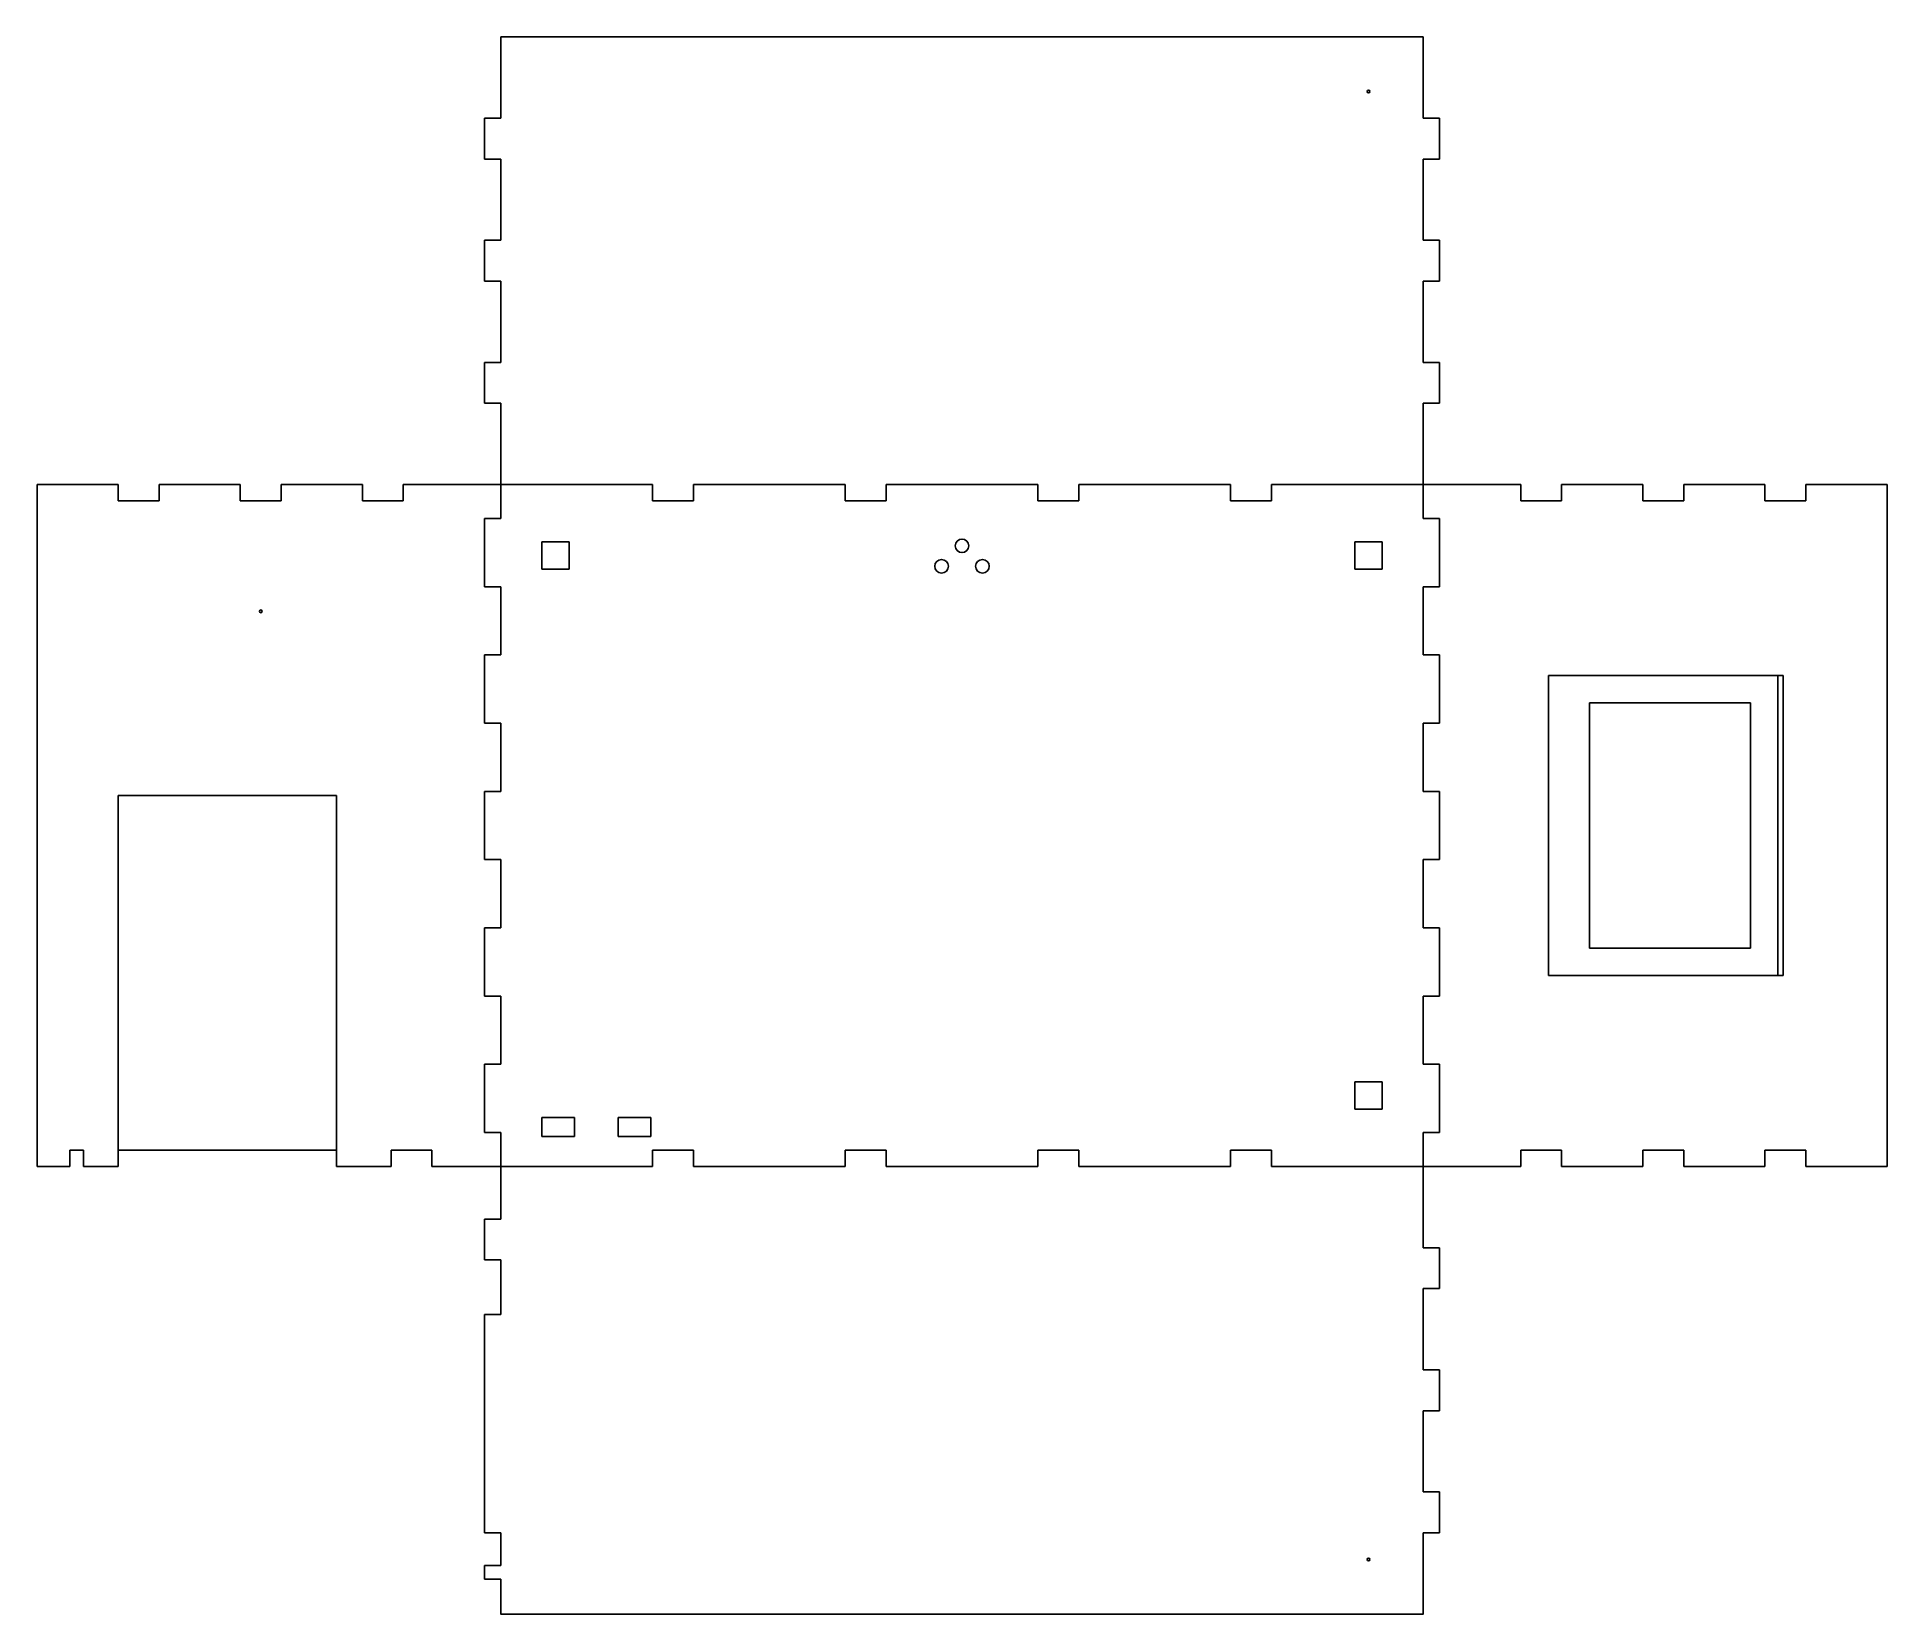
# Model space of a CAD drawing. Header units: centimetres. Extents: x 2630 to 2697.8, y 1624.1 to 1681.9.
import ezdxf

# ---------------------------------------------------------------- set-up
doc = ezdxf.new("R2010")
doc.units = ezdxf.units.CM

msp = doc.modelspace()

# ---------------------------------------------------------------- linework, layer by layer
for p, q in [((2647.005, 1681.905), (2680.805, 1681.905)), ((2647.005, 1681.905), (2647.005, 1678.93)), ((2680.805, 1681.905), (2680.805, 1678.93)), ((2647.005, 1678.93), (2646.405, 1678.93)), ((2646.405, 1678.93), (2646.405, 1677.43)), ((2680.805, 1678.93), (2681.405, 1678.93)), ((2681.405, 1678.93), (2681.405, 1677.43)), ((2646.405, 1677.43), (2647.005, 1677.43)), ((2647.005, 1677.43), (2647.005, 1674.455)), ((2681.405, 1677.43), (2680.805, 1677.43)), ((2680.805, 1677.43), (2680.805, 1674.455)), ((2647.005, 1674.455), (2646.405, 1674.455)), ((2646.405, 1674.455), (2646.405, 1672.955)), ((2680.805, 1674.455), (2681.405, 1674.455)), ((2681.405, 1674.455), (2681.405, 1672.955)), ((2646.405, 1672.955), (2647.005, 1672.955)), ((2647.005, 1672.955), (2647.005, 1669.98)), ((2681.405, 1672.955), (2680.805, 1672.955)), ((2680.805, 1672.955), (2680.805, 1669.98)), ((2647.005, 1669.98), (2646.405, 1669.98)), ((2646.405, 1669.98), (2646.405, 1668.48)), ((2680.805, 1669.98), (2681.405, 1669.98)), ((2681.405, 1669.98), (2681.405, 1668.48)), ((2646.405, 1668.48), (2647.005, 1668.48)), ((2647.005, 1668.48), (2647.005, 1665.505)), ((2681.405, 1668.48), (2680.805, 1668.48)), ((2680.805, 1668.48), (2680.805, 1665.505)), ((2632.98, 1665.505), (2630.005, 1665.505)), ((2630.005, 1665.505), (2630.005, 1640.505)), ((2632.98, 1664.905), (2632.98, 1665.505)), ((2637.455, 1665.505), (2634.48, 1665.505)), ((2634.48, 1665.505), (2634.48, 1664.905)), ((2637.455, 1664.905), (2637.455, 1665.505)), ((2641.93, 1665.505), (2638.955, 1665.505)), ((2638.955, 1665.505), (2638.955, 1664.905)), ((2641.93, 1664.905), (2641.93, 1665.505)), ((2647.005, 1665.505), (2643.43, 1665.505)), ((2643.43, 1665.505), (2643.43, 1664.905)), ((2647.005, 1665.505), (2652.565, 1665.505)), ((2647.005, 1665.505), (2647.005, 1664.255)), ((2652.565, 1665.505), (2652.565, 1664.905)), ((2654.065, 1664.905), (2654.065, 1665.505)), ((2654.065, 1665.505), (2659.625, 1665.505)), ((2659.625, 1665.505), (2659.625, 1664.905)), ((2661.125, 1664.905), (2661.125, 1665.505)), ((2661.125, 1665.505), (2666.685, 1665.505)), ((2666.685, 1665.505), (2666.685, 1664.905)), ((2668.185, 1664.905), (2668.185, 1665.505)), ((2668.185, 1665.505), (2673.745, 1665.505)), ((2673.745, 1665.505), (2673.745, 1664.905)), ((2675.245, 1664.905), (2675.245, 1665.505)), ((2675.245, 1665.505), (2680.805, 1665.505)), ((2680.805, 1665.505), (2680.805, 1664.255)), ((2680.805, 1665.505), (2684.38, 1665.505)), ((2680.805, 1665.505), (2680.805, 1664.255)), ((2684.38, 1665.505), (2684.38, 1664.905)), ((2685.88, 1664.905), (2685.88, 1665.505)), ((2685.88, 1665.505), (2688.855, 1665.505)), ((2688.855, 1665.505), (2688.855, 1664.905)), ((2690.355, 1664.905), (2690.355, 1665.505)), ((2690.355, 1665.505), (2693.33, 1665.505)), ((2693.33, 1665.505), (2693.33, 1664.905)), ((2694.83, 1664.905), (2694.83, 1665.505)), ((2694.83, 1665.505), (2697.805, 1665.505)), ((2697.805, 1665.505), (2697.805, 1640.505)), ((2697.805, 1665.505), (2697.805, 1658.505)), ((2634.48, 1664.905), (2632.98, 1664.905)), ((2638.955, 1664.905), (2637.455, 1664.905)), ((2643.43, 1664.905), (2641.93, 1664.905)), ((2652.565, 1664.905), (2654.065, 1664.905)), ((2659.625, 1664.905), (2661.125, 1664.905)), ((2666.685, 1664.905), (2668.185, 1664.905)), ((2673.745, 1664.905), (2675.245, 1664.905)), ((2684.38, 1664.905), (2685.88, 1664.905)), ((2688.855, 1664.905), (2690.355, 1664.905)), ((2693.33, 1664.905), (2694.83, 1664.905)), ((2647.005, 1664.255), (2646.405, 1664.255)), ((2646.405, 1664.255), (2646.405, 1661.755)), ((2680.805, 1664.255), (2681.405, 1664.255)), ((2681.405, 1664.255), (2680.805, 1664.255)), ((2681.405, 1664.255), (2680.805, 1664.255)), ((2681.405, 1664.255), (2681.405, 1661.755)), ((2648.505, 1663.405), (2648.505, 1662.405)), ((2649.505, 1663.405), (2648.505, 1663.405)), ((2649.505, 1662.405), (2649.505, 1663.405)), ((2678.305, 1662.405), (2678.305, 1663.405)), ((2678.305, 1663.405), (2679.305, 1663.405)), ((2679.305, 1663.405), (2679.305, 1662.405)), ((2648.505, 1662.405), (2649.505, 1662.405)), ((2679.305, 1662.405), (2678.305, 1662.405)), ((2646.405, 1661.755), (2647.005, 1661.755)), ((2647.005, 1661.755), (2647.005, 1659.255)), ((2681.405, 1661.755), (2680.805, 1661.755)), ((2680.805, 1661.755), (2680.805, 1659.255)), ((2647.005, 1659.255), (2646.405, 1659.255)), ((2646.405, 1659.255), (2646.405, 1656.755)), ((2680.805, 1659.255), (2681.405, 1659.255)), ((2681.405, 1659.255), (2681.405, 1656.755)), ((2685.405, 1647.505), (2685.405, 1658.505)), ((2685.405, 1658.505), (2694.005, 1658.505)), ((2693.805, 1658.505), (2693.805, 1647.505)), ((2694.005, 1658.505), (2694.005, 1647.505)), ((2692.805, 1657.505), (2686.905, 1657.505)), ((2686.905, 1657.505), (2686.905, 1648.505)), ((2692.805, 1657.505), (2692.805, 1648.505)), ((2646.405, 1656.755), (2647.005, 1656.755)), ((2647.005, 1656.755), (2647.005, 1654.255)), ((2681.405, 1656.755), (2680.805, 1656.755)), ((2680.805, 1656.755), (2680.805, 1654.255)), ((2640.98, 1654.105), (2632.98, 1654.105)), ((2632.98, 1654.105), (2632.98, 1641.105)), ((2640.98, 1641.105), (2640.98, 1654.105)), ((2647.005, 1654.255), (2646.405, 1654.255)), ((2646.405, 1654.255), (2646.405, 1651.755)), ((2680.805, 1654.255), (2681.405, 1654.255)), ((2681.405, 1654.255), (2681.405, 1651.755)), ((2646.405, 1651.755), (2647.005, 1651.755)), ((2647.005, 1651.755), (2647.005, 1649.255)), ((2681.405, 1651.755), (2680.805, 1651.755)), ((2680.805, 1651.755), (2680.805, 1649.255)), ((2647.005, 1649.255), (2646.405, 1649.255)), ((2646.405, 1649.255), (2646.405, 1646.755)), ((2680.805, 1649.255), (2681.405, 1649.255)), ((2681.405, 1649.255), (2681.405, 1646.755)), ((2692.805, 1648.505), (2686.905, 1648.505)), ((2694.005, 1647.505), (2685.405, 1647.505)), ((2646.405, 1646.755), (2647.005, 1646.755)), ((2647.005, 1646.755), (2647.005, 1644.255)), ((2681.405, 1646.755), (2680.805, 1646.755)), ((2680.805, 1646.755), (2680.805, 1644.255)), ((2647.005, 1644.255), (2646.405, 1644.255)), ((2646.405, 1644.255), (2646.405, 1641.755)), ((2680.805, 1644.255), (2681.405, 1644.255)), ((2681.405, 1644.255), (2681.405, 1641.755)), ((2679.305, 1643.605), (2678.305, 1643.605)), ((2678.305, 1643.605), (2678.305, 1642.605)), ((2679.305, 1642.605), (2679.305, 1643.605)), ((2648.505, 1642.305), (2648.505, 1641.605)), ((2648.505, 1642.305), (2649.705, 1642.305)), ((2649.705, 1642.305), (2649.705, 1641.605)), ((2651.305, 1641.605), (2651.305, 1642.305)), ((2651.305, 1642.305), (2652.505, 1642.305)), ((2652.505, 1642.305), (2652.505, 1641.605)), ((2678.305, 1642.605), (2679.305, 1642.605)), ((2646.405, 1641.755), (2647.005, 1641.755)), ((2647.005, 1641.755), (2647.005, 1640.505)), ((2648.505, 1641.605), (2649.705, 1641.605)), ((2652.505, 1641.605), (2651.305, 1641.605)), ((2681.405, 1641.755), (2680.805, 1641.755)), ((2680.805, 1641.755), (2680.805, 1640.505)), ((2631.205, 1641.105), (2631.705, 1641.105)), ((2631.205, 1641.105), (2631.205, 1640.505)), ((2631.705, 1641.105), (2631.705, 1640.505)), ((2632.98, 1640.505), (2632.98, 1641.105)), ((2640.98, 1641.105), (2632.98, 1641.105)), ((2640.98, 1641.105), (2640.98, 1640.505)), ((2642.98, 1640.505), (2642.98, 1641.105)), ((2642.98, 1641.105), (2644.48, 1641.105)), ((2644.48, 1641.105), (2644.48, 1640.505)), ((2652.565, 1640.505), (2652.565, 1641.105)), ((2652.565, 1641.105), (2654.065, 1641.105)), ((2654.065, 1641.105), (2654.065, 1640.505)), ((2659.625, 1640.505), (2659.625, 1641.105)), ((2659.625, 1641.105), (2661.125, 1641.105)), ((2661.125, 1641.105), (2661.125, 1640.505)), ((2666.685, 1640.505), (2666.685, 1641.105)), ((2666.685, 1641.105), (2668.185, 1641.105)), ((2668.185, 1641.105), (2668.185, 1640.505)), ((2673.745, 1640.505), (2673.745, 1641.105)), ((2673.745, 1641.105), (2675.245, 1641.105)), ((2675.245, 1641.105), (2675.245, 1640.505)), ((2684.38, 1640.505), (2684.38, 1641.105)), ((2684.38, 1641.105), (2685.88, 1641.105)), ((2685.88, 1641.105), (2685.88, 1640.505)), ((2688.855, 1640.505), (2688.855, 1641.105)), ((2688.855, 1641.105), (2690.355, 1641.105)), ((2690.355, 1641.105), (2690.355, 1640.505)), ((2693.33, 1640.505), (2693.33, 1641.105)), ((2693.33, 1641.105), (2694.83, 1641.105)), ((2694.83, 1641.105), (2694.83, 1640.505)), ((2631.205, 1640.505), (2630.005, 1640.505)), ((2631.705, 1640.505), (2632.98, 1640.505)), ((2640.98, 1640.505), (2642.98, 1640.505)), ((2644.48, 1640.505), (2647.005, 1640.505)), ((2647.005, 1640.505), (2652.565, 1640.505)), ((2647.005, 1638.58), (2647.005, 1640.505)), ((2654.065, 1640.505), (2659.625, 1640.505)), ((2661.125, 1640.505), (2666.685, 1640.505)), ((2668.185, 1640.505), (2673.745, 1640.505)), ((2675.245, 1640.505), (2680.805, 1640.505)), ((2680.805, 1640.505), (2684.38, 1640.505)), ((2680.805, 1637.53), (2680.805, 1640.505)), ((2685.88, 1640.505), (2688.855, 1640.505)), ((2690.355, 1640.505), (2693.33, 1640.505)), ((2694.83, 1640.505), (2697.805, 1640.505)), ((2646.405, 1637.08), (2646.405, 1638.58)), ((2646.405, 1638.58), (2647.005, 1638.58)), ((2681.405, 1637.53), (2680.805, 1637.53)), ((2681.405, 1636.03), (2681.405, 1637.53)), ((2647.005, 1637.08), (2646.405, 1637.08)), ((2647.005, 1635.08), (2647.005, 1637.08)), ((2680.805, 1633.055), (2680.805, 1636.03)), ((2680.805, 1636.03), (2681.405, 1636.03)), ((2646.405, 1635.08), (2646.405, 1627.08)), ((2646.405, 1635.08), (2647.005, 1635.08)), ((2681.405, 1633.055), (2680.805, 1633.055)), ((2681.405, 1631.555), (2681.405, 1633.055)), ((2680.805, 1628.58), (2680.805, 1631.555)), ((2680.805, 1631.555), (2681.405, 1631.555)), ((2681.405, 1628.58), (2680.805, 1628.58)), ((2681.405, 1627.08), (2681.405, 1628.58)), ((2647.005, 1627.08), (2646.405, 1627.08)), ((2647.005, 1625.88), (2647.005, 1627.08)), ((2680.805, 1624.105), (2680.805, 1627.08)), ((2680.805, 1627.08), (2681.405, 1627.08)), ((2646.405, 1625.88), (2646.405, 1625.38)), ((2646.405, 1625.88), (2647.005, 1625.88)), ((2646.405, 1625.38), (2647.005, 1625.38)), ((2647.005, 1625.38), (2647.005, 1624.105)), ((2647.005, 1624.105), (2680.805, 1624.105))]:
    msp.add_line(p, q)
for centre, radius in [((2678.805, 1679.905), 0.05), ((2663.905, 1663.255), 0.25), ((2663.155, 1662.505), 0.25), ((2664.655, 1662.505), 0.25), ((2638.205, 1660.855), 0.05), ((2678.805, 1626.105), 0.05)]:
    msp.add_circle(centre, radius)
for p in [(2647.005, 1640.505), (2680.805, 1640.505), (2647.005, 1624.105), (2680.805, 1624.105)]:
    msp.add_point(p)

doc.saveas('drawing.dxf')
